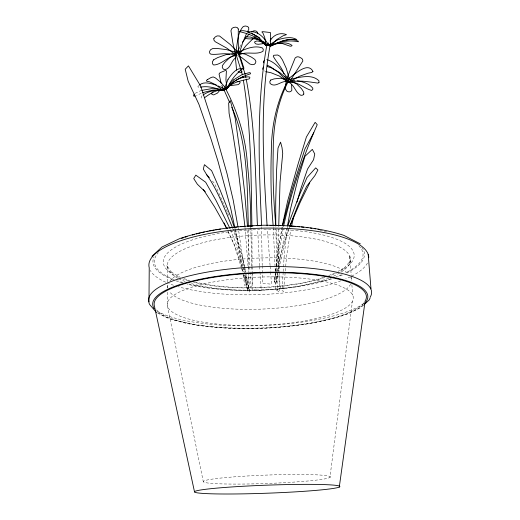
<?xml version="1.0" encoding="UTF-8"?>
<svg xmlns="http://www.w3.org/2000/svg" width="520" height="520" viewBox="0 0 520 520"><rect width="100%" height="100%" fill="white"/><g stroke="black" fill="none" stroke-linecap="round" stroke-linejoin="round"><path stroke-width="0.39" stroke-dasharray="2.6 1.95" d="M167.414 292.195L167.408 305.819L203.287 481.689M167.414 288.19L167.414 282.581M167.414 281.781L167.421 267.358L166.751 265.284L171.236 272.22L170.216 271.31L180.33 277.413M278.681 229.372L278.935 270.777M248.339 229.71L248.482 271.369M349.615 263.452L349.817 255.469L351.195 275.275M283.179 272.214L282.055 290.44L283.511 291.596L285.226 271.707M283.225 271.421L284.154 256.36L287.053 229.756M285.298 270.913L286.526 256.594L290.739 229.769M243.588 275.028L247.917 291.115L248.06 289.933L244.608 275.087M287.144 228.95L287.404 226.531M275.438 271.94L274.157 282.406L275.62 272.123M275.717 271.329L276.289 266.558M276.387 265.759L278.298 249.853L282.126 226.681M275.535 271.141L276.127 266.312M276.224 265.506L278.2 249.411L282.315 227.045M329.927 477.471A63.583 4.205 -2.1 0 0 241.696 476.333A63.583 4.205 -2.1 0 0 228.833 484.042A63.583 4.205 -2.1 0 0 329.927 477.471L352.404 301.45A93.106 24.109 -2.1 0 0 225.622 279.994A93.106 24.109 -2.1 0 0 202.839 322.133A93.106 24.109 -2.1 0 0 352.404 301.45M277.459 271.856L275.906 283.478L277.843 273.553M277.583 271.063L278.317 266.312M278.44 265.519L284.187 237.263L286.975 228.267M274.476 281.664L275.743 273.728M275.873 272.935L276.633 268.177M276.757 267.384L283.406 227.065M275.906 283.478L277.492 273.936M278.025 270.757L280.007 258.837L284.447 241.144L289.055 228.234M277.992 272.786L285.337 239.486L288.717 229.671M349.635 262.724L350.565 260.8L344.305 267.943L344.812 267.521L338.013 271.356M288.977 228.917L289.757 226.655M201.91 95.803L201.11 97.26L201.669 98.352L203.047 98.254M239.805 46.982L241.339 44.194M198.868 85.585L197.893 86.554L198.068 87.094L199.784 87.249M363.538 305.136L360.763 307.658L346.385 314.464L327.438 320.047C281.411 329.856 233.395 331.591 186.972 323.499L169.267 318.767L157.255 312.897M195.195 93.32L201.032 90.499M335.29 272.889L328.439 275.646M201.214 93.294L196.508 95.466M323.128 277.498L317.824 279.351L299.013 283.595L277.583 286.475L255.463 287.768L233.552 287.476L212.875 285.565L194.578 282.1M266.279 59.683L267.644 59.865M184.217 278.661L190.138 280.625M264.485 70.87L266.351 71.78M212.375 181.058L214.435 183.339L227.416 212.173M227.864 231.049L235.092 246.487L241.774 266.357M228.163 231.732L233.968 244.16L241.118 266.936M229.658 227.806L230.256 229.261M230.555 229.996L235.04 240.942L242.613 266.494M245.375 274.931L249.867 292.312L245.993 273.306M227.734 212.908L229.106 216.632M233.766 229.3L237.881 240.474L244.543 266.182M232.687 228.222L236.145 237.998L244.816 272.649M234.994 229.541L243.145 260.65L245.505 272.298M241.345 267.67L242.703 272.064M242.541 269.458L243.308 272.552M243.503 273.325L247.917 291.115M242.794 267.274L243.88 271.96M234.93 228.176L237.627 240.838L242.613 272.006M244.699 266.975L245.83 272.519M245.661 273.078L249.281 290.94M238.141 227.812L238.569 230.185M238.706 230.978L244.738 272.116M243.126 275.197L244.79 285.591L246.363 283.978L245.167 275.281M244.992 227.338L248.06 266.364M276.114 228.819L278.792 265.46M270.062 265.57L267.358 228.943M270.127 266.377L270.504 271.239M270.569 272.044L271.518 284.193L262.204 283.283L262.197 266.344M351.254 276.068L351.604 280.833M351.897 284.804L352.657 295.126M273.286 227.519L275.236 270.797M259.584 265.752L257.647 229.658M259.636 266.552L259.968 271.336M260.019 272.129L261.274 290.466L252.129 289.608L252.096 274.502M247.748 230.483L250.01 271.479M248.112 267.163L248.424 271.967M248.475 272.766L249.269 284.765L250.575 283.634L250.049 272.285M278.844 266.266L279.142 271.076M279.195 271.875L280.202 287.918L275.743 290.563L275.314 273.956M251.797 265.974L250.776 227.013M251.843 266.78L252.122 271.609M252.167 272.415L252.902 285.298L248.644 288.002L248.514 274.541M276.985 270.953L275.828 228.43M277.011 271.745L277.719 290.849L279.318 292.305L278.993 273.962M261.534 226.753L262.197 265.538M251.921 228.144L252.083 265.752M252.083 266.552L252.089 271.323M350.649 284.089A91.956 25.571 -2.1 0 1 261.918 309.094A91.956 25.571 -2.1 0 1 169.383 291.467M167.837 287.846A91.956 25.571 -2.1 0 1 167.98 284.85M169.923 281.093A91.956 25.571 -2.1 0 1 257.003 258.115A91.956 25.571 -2.1 0 1 348.075 273.644M350.675 277.011A91.956 25.571 -2.1 0 1 351.54 280.728M363.643 303.622A111.566 29.426 -2.1 0 1 258.505 325.721A111.566 29.426 -2.1 0 1 155.422 309.933M363.168 304.993A107.64 27.918 -2.1 0 1 259.818 328.328A107.64 27.918 -2.1 0 1 157.099 311.818M263.835 229.365A95.544 29.139 -2.1 0 1 338.845 271.843M338.078 272.226A95.544 29.139 -2.1 0 1 330.155 275.62M324.994 277.433A95.544 29.139 -2.1 0 1 193.603 282.132M188.682 280.793A95.544 29.139 -2.1 0 1 182.618 278.785M178.555 277.154A95.544 29.139 -2.1 0 1 175.11 247.351A95.544 29.139 -2.1 0 1 259.792 229.457M363.948 302.796A106.197 27.54 -2.1 0 1 260.299 328.016A106.197 27.54 -2.1 0 1 156.591 309.907M177.925 278.278A91.676 27.573 -2.1 0 1 258.226 235.092A91.676 27.573 -2.1 0 1 340.431 272.512M339.762 272.916A91.676 27.573 -2.1 0 1 332.943 276.425M328.77 278.168A91.676 27.573 -2.1 0 1 191.217 283.517M185.153 281.495A91.676 27.573 -2.1 0 1 178.653 278.661M367.406 263.068A110.019 33.157 -2.1 0 1 351.124 276.413M350.382 276.776A110.019 33.157 -2.1 0 1 345.676 278.909M340.899 280.8A110.019 33.157 -2.1 0 1 178.159 286.689M173.556 285.24A110.019 33.157 -2.1 0 1 168.617 283.426M165.678 282.185A110.019 33.157 -2.1 0 1 150.28 270.348M361.822 247.364A105.82 32.312 -2.1 0 1 345.676 273.462M342.472 274.911A105.82 32.312 -2.1 0 1 337.688 276.835M331.728 278.922A105.82 32.312 -2.1 0 1 187.167 284.154M182.202 282.828A105.82 32.312 -2.1 0 1 176.007 280.865M172.452 279.539A105.82 32.312 -2.1 0 1 154.011 256.88M358.878 245.817A104.397 31.87 -2.1 0 1 345.351 272.948M341.432 274.749A104.397 31.87 -2.1 0 1 336.005 276.913M330.831 278.714A104.397 31.87 -2.1 0 1 188.76 284.05M183.15 282.568A104.397 31.87 -2.1 0 1 177.769 280.878M174.213 279.584A104.397 31.87 -2.1 0 1 158.321 252.707M319.982 230.211A104.397 31.87 -2.1 0 1 323.369 230.886M324.2 231.062A104.397 31.87 -2.1 0 1 326.658 231.602"/><path stroke-width="0.78" d="M248.358 226.473C246.981 186.628 248.456 144.423 231.797 107.322M278.733 226.194L280.026 182.383L282.718 153.419L282.002 147.517L280.56 142.149L278.005 148.083L276.62 169.708L275.697 201.89L275.776 226.005M339.281 487.058A72.735 4.024 -2.1 0 0 239.135 486.493A72.735 4.024 -2.1 0 0 223.132 493.994A72.735 4.024 -2.1 0 0 339.281 487.058L365.105 301.151A106.197 27.54 -2.1 0 0 264.596 272.779A106.197 27.54 -2.1 0 0 154.421 306.124L194.532 491.959M282.256 225.881L287.703 200.779L297.986 164.352L306.384 137.026L315.127 122.343L317.233 124.657C302.868 157.326 291.486 191.483 283.536 226.258M287.547 225.745L290.654 208.41L298.376 177.515L304.993 156.273L312.338 149.383L314.75 153.972L313.579 159.718L307.574 169L300.775 188.851L296.978 202.066M243.575 69.589L243.886 68.029L239.428 54.496M291.454 226.603L293.774 216.314M370.136 297.947L369.213 299.93L364.104 304.616M284.947 88.134L286.338 80.867L289.965 81.88M282.607 225.446L291.642 190.873L304.909 148.993L313.722 132.75M287.671 226.011L298.701 196.827L307.028 177.476L315.699 167.882L317.915 170.001L314.938 175.539L306.586 186.381L298.194 204.62L289.868 225.959M246.688 33.254L242.736 42.419L239.636 52.377L235.859 51.798C237.672 43.472 237.153 33.059 243.25 26.527L245.258 26L247.383 26.429L248.651 27.443L248.787 29.38L247.39 31.961M194.181 94.14L193.499 95.7L193.863 96.194L195.169 95.966M289.868 226.103L300.417 201.799L309.757 182.819M219.778 90.324L217.477 93.087L213.714 94.9L212.062 94.478L211.523 93.6L213.142 91.63M239.415 47.677L237.296 51.526L240.006 53.534L245.96 45.702L253.045 38.656M270.049 40.983C273.182 34.886 280.176 31.999 286.475 34.639L283.159 35.763L276.848 39.533L270.966 45.507L267.475 44.72L268.684 42.965M225.18 89.128L226.07 87.893M264.212 60.495L263.387 61.6L263.829 62.881M225.693 89.648C231.218 82.446 239.993 76.096 249.451 76.941L249.919 77.753L249.113 78.93C240.864 80.886 231.875 82.076 226.181 89.213L223.555 88.257M242.606 42.159L245.589 38.324M246.584 37.044L249.203 34.034M228.547 86.463L225.232 89.642M238.537 54.431L239.902 53.105L245.388 54.191L251.589 57.226L254.872 59.488L255.879 61.432L255.573 63.044L254.208 64.415L252.129 64.668L249.886 64.051L241.826 57.675L238.641 56.166M263.692 67.106L262.782 67.977L262.782 69.349M151.983 256.262L162.006 246.981L179.712 238.589C206.758 229.528 235.235 226.278 263.62 225.238C290.615 225.264 317.896 226.954 343.746 235.326L360.315 243.841M235.573 57.889C231.101 60.853 230.776 68.38 225.147 69.609L223.392 69.173L222.319 67.594L222.378 65.585L224.712 62.484L229.873 57.544L234.982 54.561L237.153 55.198L235.671 55.653L235.606 60.002L236.587 70.083M199.44 85.085C204.263 80.834 211.53 83.798 216.866 85.338M253.656 38.168L255.502 36.699M224.283 90.363L224.608 90.116C217.172 89.81 209.287 90.48 203.099 94.998M263.666 43.011L262.438 43.758L258.226 44.298L256.042 43.966L254.742 42.783L254.657 41.789L257.017 40.937L261.716 41.645M204.776 97.533C210.451 93.444 216.639 89.193 224.061 90.155M273.312 44.98L270.562 45.773M273.962 43.609L270.368 45.247L270.394 46.04C278.915 41.516 288.808 39.839 298.285 41.756L298.356 41.197C294.574 39.306 289.933 39.345 285.831 40.092M251.459 31.844L254.059 30.771L255.989 31.005L257.491 32.221L257.751 33.755M269.282 45.636L270.803 45.071M229.717 85.703L238.212 84.624L239.707 83.356L240.13 82.297L239.285 81.555L236.964 81.516M242.144 71.773L240.149 72.456L238.082 71.734M224.114 90.005L222.58 90.474L221.124 90.259M202.566 92.632L212.674 90.174L223.171 90.519L222.553 89.408L211.738 88.634L201.799 90.37M282.776 40.541L284.303 40.313M200.493 87.152C207.896 85.716 215.319 87.874 222.209 90.487L223.971 88.582L218.29 85.989M276.913 43.414L282.353 43.537L290.245 46.234L291.733 45.968L292.052 45.383C285.2 40.521 276.588 43.855 269.406 45.825L270.738 46.027M294.892 80.684L291.05 80.425L289.12 82.017C297.811 81.51 303.908 88.406 311.636 90.428L312.761 89.499L312.793 88.179C309.166 83.57 302.744 81.647 297.161 80.834M267.644 59.865C276.114 62.654 282.016 70.72 287.209 77.636L287.709 78.293L286.072 80.373L278.98 72.755L270.517 66.8L267.195 65.227M230.055 54.294C223.685 52.709 217.126 55.042 210.815 54.184L209.677 53.183L209.514 51.617L210.503 49.79L212.615 48.587L217.145 48.464L226.519 49.621L235.333 52.169L235.573 55.139L231.634 54.535M267.774 45.559L265.752 45.143L263.315 43.03M266.351 71.78L271.024 72.755L279.526 76.141L286.644 81.178L286.78 78.566L279.656 72.436L271.07 67.775L267.274 66.56M249.236 32.097C246.038 31.33 242.249 29.569 239.142 31.538C248.833 33.813 258.538 37.212 265.44 44.87L266.006 45.344L266.923 44.661L263.452 41.477M259.363 39.923C254.969 37.804 250.055 39.715 245.486 38.376L245.2 37.434L246.317 36.901L250.361 37.018L258.401 39.657L265.428 44.87L267.605 45.526M251.29 33.196L258.135 36.861M156.54 312.546L149.637 304.512L149.038 303.127M258.817 37.232L259.974 38.291M205.283 191.834L197.347 184.223L193.733 178.568L195.819 175.123L205.641 182.214L216.041 200.519L229.658 227.806M234.26 227.318L231.088 217.698L219.999 189.819L211.62 170.671L204.419 164.678L203.327 169.124L206.719 174.779L209.294 177.632M206.719 174.779C217.997 190.717 224.75 209.612 232.421 227.468M203.236 189.339L214.636 206.96L226.779 228.52M224.075 222.963L226.486 228.111M229.535 102.252L224.036 89.941L225.407 88.322C237.77 111.839 245.694 137.274 247.383 163.859C249.6 184.561 250.796 205.387 250.77 226.207M285.194 88.725L287.144 91.448L289.114 91.91L290.687 91.578L291.831 90.317L291.584 84.325M283.978 74.041C281.983 67.243 276.452 62.316 273.253 56.309L273.754 55.289L277.68 55.009L279.981 56.29L282.438 59.884L286.442 68.718L289.12 78.559L286.163 79.359L284.837 76.121M221.117 83.116L219.05 74.035L220.109 72.657L225.498 70.454L226.415 70.85L225.927 79.618L226.837 87.678L223.145 89.102L221.878 85.358M245.213 74.457L238.706 53.911L235.703 53.268L242.379 74.588M234.767 227.383L230.724 208.39L218.004 161.35L211.172 139.484L198.926 104.325L188.188 81.322L185.205 69.245L188.448 65.884L200.681 86.112L212.817 123.5L226.974 173.427L233.201 200.109L238.004 227.019M245.453 75.218L245.901 77.539M246.201 79.086C255.203 125.963 255.483 174.05 257.244 221.624L257.445 225.641M242.658 76.186L242.938 77.785M243.353 80.177C251.349 128.459 251.036 177.723 251.908 226.544M244.92 226.544L237.464 162.994L232.778 132.997L229.08 113.204L228.664 103.097L230.269 100.594L235.183 118.333L239.72 150.189L244.641 192.29L247.481 226.506M368.186 254.358L371.033 289.471A111.566 29.426 -2.1 0 0 250.023 267.248A111.566 29.426 -2.1 0 0 148.967 302.374L149.234 267.748A110.019 33.157 -2.1 0 1 254.014 228.469A110.019 33.157 -2.1 0 1 368.778 257.524M275.853 225.628C273.403 200.389 272.642 175.013 273.26 149.669C273.13 125.346 277.7 101.042 289.289 79.482L287.755 81.061C276.198 102.706 271.388 127.023 271.336 151.424C270.53 176.267 271.005 201.156 273.175 225.927M267.124 225.778L266.897 222.606C263.464 163.728 259.435 104.085 270.082 45.682L266.864 44.967C256.334 103.356 258.837 162.935 261.423 221.897L261.495 225.134M371.293 290.238A111.566 29.426 -2.1 0 1 370.156 297.2M154.238 308.731A107.64 27.918 -2.1 0 1 262.756 272.363A107.64 27.918 -2.1 0 1 365.32 302.783M181.591 238.407A105.82 32.312 -2.1 0 1 183.599 237.698M184.977 237.237A105.82 32.312 -2.1 0 1 187.103 236.555M192.309 235.008A105.82 32.312 -2.1 0 1 194.636 234.37M196.222 233.961A105.82 32.312 -2.1 0 1 200.258 232.96M201.91 232.583A105.82 32.312 -2.1 0 1 204.406 232.024M206.596 231.562A105.82 32.312 -2.1 0 1 208.078 231.264M209.58 230.971A105.82 32.312 -2.1 0 1 211.094 230.678M212.628 230.399A105.82 32.312 -2.1 0 1 214.181 230.119M215.742 229.853A105.82 32.312 -2.1 0 1 217.321 229.587M218.914 229.333A105.82 32.312 -2.1 0 1 220.513 229.086M226.194 228.28A105.82 32.312 -2.1 0 1 227.832 228.072M229.476 227.864A105.82 32.312 -2.1 0 1 231.12 227.669M232.765 227.487A105.82 32.312 -2.1 0 1 236.711 227.071M240.714 226.707A105.82 32.312 -2.1 0 1 244.764 226.382M248.839 226.103A105.82 32.312 -2.1 0 1 252.935 225.875M257.03 225.693A105.82 32.312 -2.1 0 1 261.105 225.563M270.017 225.446A105.82 32.312 -2.1 0 1 280.527 225.602M290.004 226.044A105.82 32.312 -2.1 0 1 295.522 226.434M297.213 226.577A105.82 32.312 -2.1 0 1 299.721 226.805M301.386 226.967A105.82 32.312 -2.1 0 1 303.862 227.227M306.312 227.513A105.82 32.312 -2.1 0 1 307.925 227.714M310.317 228.033A105.82 32.312 -2.1 0 1 311.889 228.254M314.21 228.599A105.82 32.312 -2.1 0 1 315.731 228.846M317.98 229.222A105.82 32.312 -2.1 0 1 319.442 229.483M238.31 29.016L238.192 42.009L238.745 51.753L235.04 52.494L232.895 43.056L230.932 30.732L231.816 28.561L233.35 27.495L235.456 27.151L237.218 27.502L238.31 29.016M270.719 38.266L270.303 45.169L266.123 44.681L264.713 37.531L262.906 33.014L261.878 31.954L262.581 31.642L270.445 32.546L270.719 38.266M213.909 38.474L213.805 39.962L215.176 41.684L226.909 48.217L234.754 54.054L237.01 51.343L230.094 44.356L219.505 35.984L217.113 35.913L215.163 37.005L213.909 38.474M239.369 51.837L238.725 55.087C246.298 50.674 255.833 55.517 262.958 51.298L263.322 49.459L262.529 47.989C254.982 45.097 246.311 48.555 239.369 51.837M287.209 77.636L286.975 78.254L290.719 79.924L302.842 61.035L302.53 59.228L300.995 57.961L298.916 56.927L297.017 56.797L295.172 57.928L287.209 77.636M228.014 79.41L224.601 88.237L227.5 88.042C230.763 80.223 236.113 73.489 242.931 68.543C236.087 67.541 231.374 74.542 228.014 79.41M270.719 80.041L269.808 81.601L270.101 83.453C275.736 88.653 282.061 79.203 288.483 81.933L285.786 79.514L280.586 78.221L274.144 78.884L270.719 80.041M213.603 59.833L212.375 61.834L212.498 63.85L213.688 65.013C221.949 64.695 227.929 55.835 236.756 55.595L234.605 53.3L226.252 54.555L217.633 57.616L213.603 59.833M233.383 80.022L226.512 87.698L226.577 88.946C232.511 81.075 241.339 76.707 250.497 73.814L250.484 72.982L249.359 72.631L241.956 74.653L233.383 80.022M303.797 94.035L302.829 95.069L300.983 95.362C294.918 92.515 294.437 83.831 287.476 81.77L290.81 81.341L296.524 83.817L301.535 88.725L303.667 92.085L303.797 94.035M207.279 79.723L206.401 80.529L206.797 81.282L209.443 81.757L215.553 84.669L222.352 89.83L225.635 87.874L220.253 81.88L215.332 77.87L213.239 76.947L211.218 77.434L207.279 79.723M312.93 71.461L311.831 72.456L307.938 73.229L299.403 76.297L290.94 80.945L288.594 78.442C294.041 75.166 307.866 60.983 312.93 71.461M319.007 82.414L318.032 83.102C308.99 81.939 299.741 79.905 290.543 82.056L290.186 79.267C299.019 77.513 311.708 73.489 318.909 80.782L319.007 82.414M277.466 39.864L269.12 44.915L271.271 45.929C278.941 41.405 287.872 38.526 296.829 39.591C290.94 36.056 283.575 38.071 277.466 39.864M248.242 32.09L247.845 32.246C255.08 34.177 261.131 38.916 265.506 44.974L268.437 44.798C264.387 37.635 257.264 29.848 248.242 32.09"/></g></svg>
